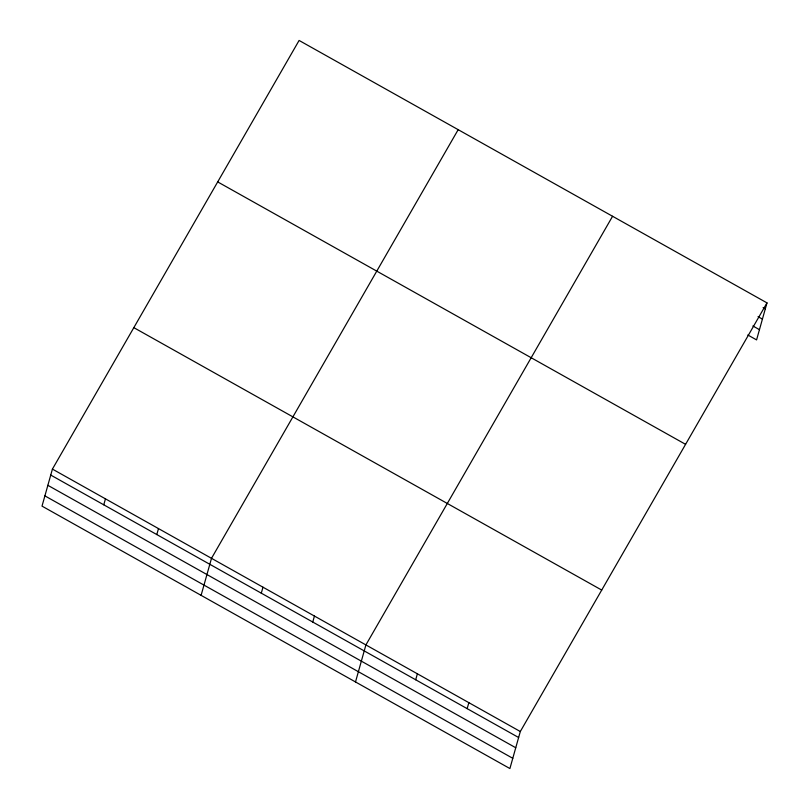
<?xml version="1.0" encoding="UTF-8"?>
<svg xmlns="http://www.w3.org/2000/svg" width="809" height="809" viewBox="0 0 809 809"><rect width="100%" height="100%" fill="white"/><g stroke="black" fill="none" stroke-linecap="round" stroke-linejoin="round"><path stroke-width="1.21" d="M52.423 469.099L42.017 506.121L509.903 768.55L520.308 731.528L766.983 302.879L299.097 40.45L52.423 469.099L520.308 731.528M103.774 504.816L105.453 498.84M156.804 534.557L158.483 528.58M201.097 595.343L211.503 558.321L458.177 129.673M261.297 593.169L262.976 587.192M312.759 622.04L314.438 616.064M355.505 681.947L365.911 644.925L612.575 216.276M415.695 679.772L417.373 673.796M467.157 708.644L468.846 702.667M766.983 302.879L756.577 339.901L747.809 334.987M763.109 307.632L765.294 308.866M758.043 316.653L762.422 319.11M752.886 325.976L759.449 329.657M217.692 181.904L685.577 444.333M133.829 327.645L601.714 590.074M50.745 475.075L518.63 737.515M47.862 485.319L515.748 747.749M44.899 495.877L512.785 758.306"/></g></svg>
